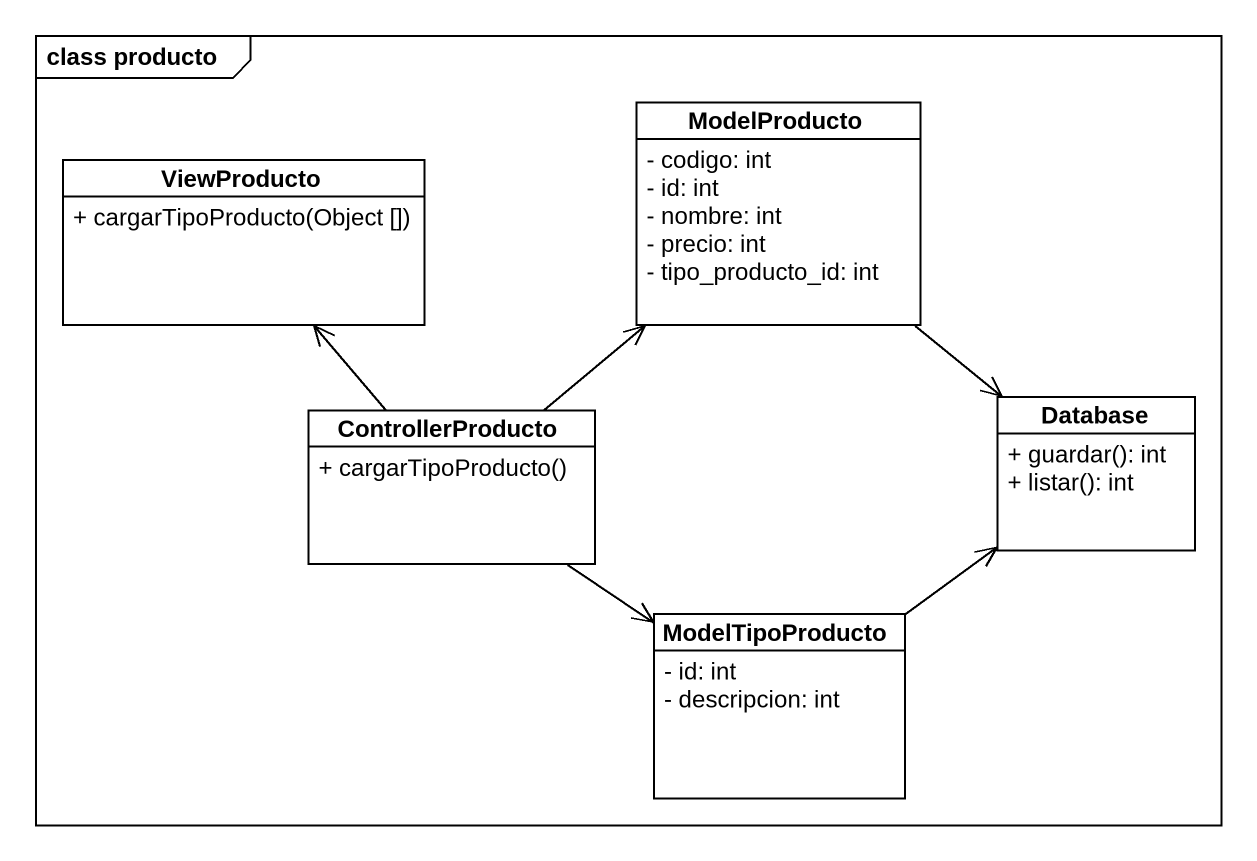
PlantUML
@startuml
mainframe class producto
hide circle
hide empty members
skinparam classAttributeIconSize 0
class ViewProducto {
  + cargarTipoProducto(Object [])
}
class ModelProducto {
  - codigo: int
  - id: int
  - nombre: int
  - precio: int
  - tipo_producto_id: int
}
class ControllerProducto {
  + cargarTipoProducto()
}
class "Database" as Database_ {
  + guardar(): int
  + listar(): int
}
class ModelTipoProducto {
  - id: int
  - descripcion: int
}
ModelProducto --> Database_
ControllerProducto -up-> ViewProducto
ControllerProducto -up-> ModelProducto
ControllerProducto --> ModelTipoProducto
ModelTipoProducto -up-> Database_
@enduml
